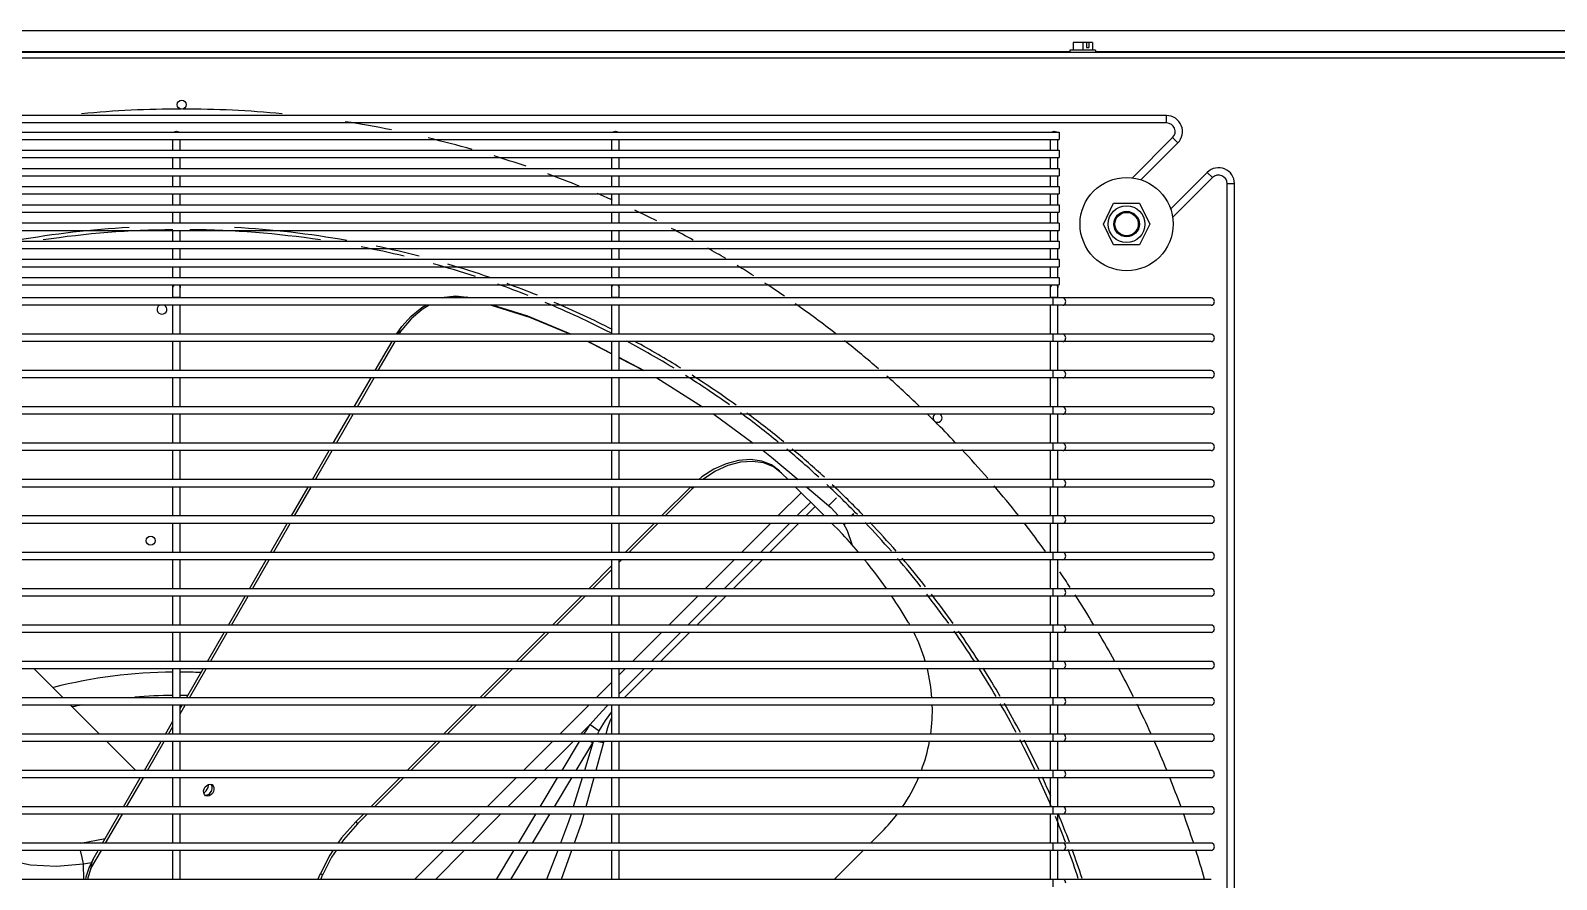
# Model space of a CAD drawing. Header units: metres. Extents: x -367 to 374, y -238 to 224.
# Drawn here: x 358.4 to 359.022, y 199.024 to 199.37 of the extents above; entities that cross this region are included whole.
import ezdxf
from ezdxf.enums import TextEntityAlignment as Align

# ---------------------------------------------------------------- set-up
doc = ezdxf.new("R2010")
doc.units = ezdxf.units.M
for name, color, linetype in [('ELE-ALIMENTADORES', 160, 'Continuous'), ('LA_BAU_BASES GERAIS_R00$0$ARQ-XREF-ATT', 8, 'Continuous'), ('LA_BAU_BASES GERAIS_R00$0$BASE', 253, 'Continuous'), ('LA_BAU_BASES GERAIS_R00$0$dutos', 31, 'Continuous')]:
    doc.layers.add(name, color=color, linetype=linetype)
doc.styles.add('LA_BAU_BASES GERAIS_R00$0$R60-125-RS', font='romans.shx', dxfattribs={"height": 0.19})
doc.styles.add('LA_BAU_BASES GERAIS_R00$0$R80-100-RS', font='romans.shx', dxfattribs={"height": 0.203})

# ---------------------------------------------------------------- blocks, each defined once
blk = doc.blocks.new('LA_BAU_BASES GERAIS_R00$0$A$C2E3D5B4E')
at = {"layer": 'LA_BAU_BASES GERAIS_R00$0$dutos', "color": 251}
for p, q in [((-8.88025, 21.41978), (-6.69535, 21.41978)), ((-7.91555, 21.41179), (-7.92605, 21.41179)), ((-7.92605, 21.41179), (-7.92605, 21.411)), ((-7.9208, 21.41484), (-7.92476, 21.41484)), ((-7.92476, 21.41484), (-7.92476, 21.41179)), ((-7.91684, 21.41484), (-7.9208, 21.41484)), ((-7.9208, 21.41484), (-7.9208, 21.41179)), ((-7.91925, 21.41484), (-7.91925, 21.41284)), ((-7.91925, 21.41284), (-7.91839, 21.41284)), ((-7.91839, 21.41484), (-7.91839, 21.41284)), ((-7.91684, 21.41484), (-7.91684, 21.41179)), ((-7.91555, 21.41179), (-7.91555, 21.411)), ((-6.6928, 21.40845), (-8.8828, 21.40845)), ((-8.88025, 21.411), (-6.69535, 21.411)), ((-8.61097, 21.41129), (-7.92605, 21.41129)), ((-7.91555, 21.41129), (-7.66005, 21.41129)), ((-7.88661, 21.38508), (-8.69421, 21.38508)), ((-7.88661, 21.38208), (-8.69421, 21.38208)), ((-7.88661, 21.38208), (-7.88661, 21.38508)), ((-8.65042, 21.37836), (-7.93042, 21.37836)), ((-8.65042, 21.37536), (-7.93042, 21.37536)), ((-8.29192, 21.37095), (-8.29192, 21.37536)), ((-8.28892, 21.37095), (-8.28892, 21.37536)), ((-8.11292, 21.37095), (-8.11292, 21.37536)), ((-8.10992, 21.37095), (-8.10992, 21.37536)), ((-7.93392, 21.37095), (-7.93392, 21.37536)), ((-7.93242, 21.37878), (-7.93154, 21.37853)), ((-7.93154, 21.37853), (-7.93139, 21.37836)), ((-7.93092, 21.37095), (-7.93092, 21.37536)), ((-7.93042, 21.37835), (-7.93042, 21.37536)), ((-7.90054, 21.3597), (-7.88413, 21.37611)), ((-7.88413, 21.37611), (-7.88201, 21.37399)), ((-8.65042, 21.37095), (-7.93042, 21.37095)), ((-8.65042, 21.36795), (-7.93042, 21.36795)), ((-8.29192, 21.36354), (-8.29192, 21.36795)), ((-8.28892, 21.36354), (-8.28892, 21.36795)), ((-8.11292, 21.36354), (-8.11292, 21.36795)), ((-8.10992, 21.36354), (-8.10992, 21.36795)), ((-7.93392, 21.36354), (-7.93392, 21.36795)), ((-7.93092, 21.36354), (-7.93092, 21.36795)), ((-7.93042, 21.37094), (-7.93042, 21.36795)), ((-7.89707, 21.35892), (-7.88201, 21.37399)), ((-8.65042, 21.36354), (-7.93042, 21.36354)), ((-7.93042, 21.36353), (-7.93042, 21.36054)), ((-7.87001, 21.36194), (-7.88495, 21.347)), ((-7.86789, 21.35982), (-7.87001, 21.36194)), ((-8.65042, 21.36054), (-7.93042, 21.36054)), ((-8.65042, 21.35613), (-7.93042, 21.35613)), ((-8.29192, 21.35613), (-8.29192, 21.36054)), ((-8.28892, 21.35613), (-8.28892, 21.36054)), ((-8.11292, 21.35613), (-8.11292, 21.36054)), ((-8.10992, 21.35613), (-8.10992, 21.36054)), ((-7.93392, 21.35613), (-7.93392, 21.36054)), ((-7.93092, 21.35613), (-7.93092, 21.36054)), ((-7.93042, 21.35612), (-7.93042, 21.35313)), ((-7.86789, 21.35982), (-7.88413, 21.34358)), ((-7.86192, 21.35734), (-7.85892, 21.35734)), ((-7.86192, 20.54946), (-7.86192, 21.35734)), ((-7.85892, 20.54946), (-7.85892, 21.35734)), ((-8.65042, 21.35313), (-7.93042, 21.35313)), ((-8.29192, 21.34872), (-8.29192, 21.35313)), ((-8.28892, 21.34872), (-8.28892, 21.35313)), ((-8.11292, 21.34872), (-8.11292, 21.35313)), ((-8.10992, 21.34872), (-8.10992, 21.35313)), ((-7.93392, 21.34872), (-7.93392, 21.35313)), ((-7.93092, 21.34872), (-7.93092, 21.35313)), ((-7.91237, 21.34086), (-7.90824, 21.34936)), ((-7.90824, 21.34936), (-7.8976, 21.34936)), ((-7.8976, 21.34936), (-7.89347, 21.34086)), ((-8.65042, 21.34872), (-7.93042, 21.34872)), ((-8.65042, 21.34572), (-7.93042, 21.34572)), ((-8.29192, 21.34131), (-8.29192, 21.34572)), ((-8.28892, 21.34131), (-8.28892, 21.34572)), ((-8.11292, 21.34131), (-8.11292, 21.34572)), ((-8.10992, 21.34131), (-8.10992, 21.34572)), ((-7.93392, 21.34131), (-7.93392, 21.34572)), ((-7.93092, 21.34131), (-7.93092, 21.34572)), ((-7.93042, 21.34871), (-7.93042, 21.34572)), ((-7.90774, 21.34278), (-7.90684, 21.34367)), ((-8.65042, 21.34131), (-7.93042, 21.34131)), ((-8.65042, 21.33831), (-7.93042, 21.33831)), ((-8.29192, 21.3339), (-8.29192, 21.33831)), ((-8.28892, 21.3339), (-8.28892, 21.33831)), ((-8.11292, 21.3339), (-8.11292, 21.33831)), ((-8.10992, 21.3339), (-8.10992, 21.33831)), ((-7.93392, 21.3339), (-7.93392, 21.33831)), ((-7.93092, 21.3339), (-7.93092, 21.33831)), ((-7.93042, 21.3413), (-7.93042, 21.33831)), ((-7.90824, 21.33236), (-7.91237, 21.34086)), ((-7.89347, 21.34086), (-7.8976, 21.33236)), ((-8.65042, 21.3339), (-7.93042, 21.3339)), ((-8.65042, 21.3309), (-7.93042, 21.3309)), ((-8.29192, 21.32649), (-8.29192, 21.3309)), ((-8.28892, 21.32649), (-8.28892, 21.3309)), ((-8.11292, 21.32649), (-8.11292, 21.3309)), ((-8.10992, 21.32649), (-8.10992, 21.3309)), ((-7.93392, 21.32649), (-7.93392, 21.3309)), ((-7.93092, 21.32649), (-7.93092, 21.3309)), ((-7.93042, 21.33389), (-7.93042, 21.3309)), ((-7.8976, 21.33236), (-7.90824, 21.33236)), ((-8.65042, 21.32649), (-7.93042, 21.32649)), ((-7.93042, 21.32648), (-7.93042, 21.32349)), ((-8.65042, 21.32349), (-7.93042, 21.32349)), ((-8.65042, 21.31908), (-7.93042, 21.31908)), ((-8.29192, 21.31908), (-8.29192, 21.32349)), ((-8.28892, 21.31908), (-8.28892, 21.32349)), ((-8.11292, 21.31908), (-8.11292, 21.32349)), ((-8.10992, 21.31908), (-8.10992, 21.32349)), ((-7.93392, 21.31908), (-7.93392, 21.32349)), ((-7.93092, 21.31908), (-7.93092, 21.32349)), ((-7.93042, 21.31907), (-7.93042, 21.31608)), ((-8.65042, 21.31608), (-7.93042, 21.31608)), ((-8.29192, 21.31076), (-8.29192, 21.31608)), ((-8.28892, 21.31076), (-8.28892, 21.31608)), ((-8.11292, 21.31076), (-8.11292, 21.31608)), ((-8.10992, 21.31076), (-8.10992, 21.31608)), ((-7.93392, 21.31076), (-7.93392, 21.31608)), ((-7.93154, 21.31603), (-7.93099, 21.31538)), ((-7.93099, 21.31538), (-7.93092, 21.31498)), ((-7.93092, 21.31076), (-7.93092, 21.31608)), ((-7.86838, 21.31076), (-8.71432, 21.31076)), ((-7.86838, 21.30776), (-8.71432, 21.30776)), ((-8.29192, 21.31108), (-8.28892, 21.31108)), ((-8.29192, 21.29594), (-8.29192, 21.30776)), ((-8.28892, 21.29594), (-8.28892, 21.30776)), ((-8.17125, 21.31079), (-8.17202, 21.31103)), ((-8.17156, 21.31076), (-8.17202, 21.31103)), ((-8.11292, 21.31108), (-8.10992, 21.31108)), ((-8.11292, 21.29594), (-8.11292, 21.30776)), ((-8.10992, 21.29594), (-8.10992, 21.30776)), ((-7.93392, 21.31108), (-7.93092, 21.31108)), ((-7.93392, 21.29594), (-7.93392, 21.30776)), ((-7.93292, 21.30776), (-7.93292, 21.31076)), ((-7.93092, 21.29594), (-7.93092, 21.30776)), ((-7.86838, 21.29594), (-8.71432, 21.29594)), ((-8.19957, 21.29594), (-8.19854, 21.29773)), ((-7.93292, 21.29294), (-7.93292, 21.29594)), ((-7.86838, 21.29294), (-8.71432, 21.29294)), ((-8.29192, 21.28112), (-8.29192, 21.29294)), ((-8.28892, 21.28112), (-8.28892, 21.29294)), ((-8.20938, 21.28112), (-8.20255, 21.29294)), ((-8.20813, 21.28112), (-8.2013, 21.29294)), ((-8.11292, 21.28112), (-8.11292, 21.29294)), ((-8.10992, 21.28112), (-8.10992, 21.29294)), ((-7.93392, 21.28112), (-7.93392, 21.29294)), ((-7.93092, 21.28112), (-7.93092, 21.29294)), ((-7.86838, 21.28112), (-8.71432, 21.28112)), ((-8.09979, 21.28112), (-8.10992, 21.28643)), ((-8.10992, 21.28639), (-8.09986, 21.28112)), ((-7.93292, 21.27812), (-7.93292, 21.28112)), ((-7.86838, 21.27812), (-8.71432, 21.27812)), ((-8.29192, 21.2663), (-8.29192, 21.27812)), ((-8.28892, 21.2663), (-8.28892, 21.27812)), ((-8.21793, 21.2663), (-8.21111, 21.27812)), ((-8.21668, 21.2663), (-8.20986, 21.27812)), ((-8.11292, 21.2663), (-8.11292, 21.27812)), ((-8.10992, 21.2663), (-8.10992, 21.27812)), ((-8.09459, 21.27812), (-8.07585, 21.2663)), ((-7.93392, 21.2663), (-7.93392, 21.27812)), ((-7.93092, 21.2663), (-7.93092, 21.27812)), ((-7.86838, 21.2663), (-8.71432, 21.2663)), ((-7.86838, 21.2633), (-8.71432, 21.2633)), ((-8.29192, 21.25148), (-8.29192, 21.2633)), ((-8.28892, 21.25148), (-8.28892, 21.2633)), ((-8.22649, 21.25148), (-8.21966, 21.2633)), ((-8.22524, 21.25148), (-8.21842, 21.2633)), ((-8.11292, 21.25148), (-8.11292, 21.2633)), ((-8.10992, 21.25148), (-8.10992, 21.2633)), ((-8.07125, 21.2633), (-8.05527, 21.25148)), ((-7.93392, 21.25148), (-7.93392, 21.2633)), ((-7.93292, 21.2633), (-7.93292, 21.2663)), ((-7.93092, 21.25148), (-7.93092, 21.2633)), ((-7.86838, 21.25148), (-8.71432, 21.25148)), ((-7.93292, 21.24848), (-7.93292, 21.25148)), ((-7.86838, 21.24848), (-8.71432, 21.24848)), ((-8.29192, 21.23666), (-8.29192, 21.24848)), ((-8.28892, 21.23666), (-8.28892, 21.24848)), ((-8.23504, 21.23666), (-8.22822, 21.24848)), ((-8.2338, 21.23666), (-8.22697, 21.24848)), ((-8.11292, 21.23666), (-8.11292, 21.24848)), ((-8.10992, 21.23666), (-8.10992, 21.24848)), ((-7.93392, 21.23666), (-7.93392, 21.24848)), ((-7.93092, 21.23666), (-7.93092, 21.24848)), ((-8.04362, 21.23935), (-8.04093, 21.23666)), ((-7.86838, 21.23666), (-8.71432, 21.23666)), ((-7.86838, 21.23366), (-8.71432, 21.23366)), ((-8.29192, 21.22184), (-8.29192, 21.23366)), ((-8.28892, 21.22184), (-8.28892, 21.23366)), ((-8.2436, 21.22184), (-8.23678, 21.23366)), ((-8.24235, 21.22184), (-8.23553, 21.23366)), ((-8.11292, 21.22184), (-8.11292, 21.23366)), ((-8.10992, 21.22184), (-8.10992, 21.23366)), ((-8.09268, 21.22184), (-8.08086, 21.23366)), ((-8.09113, 21.22184), (-8.07983, 21.23313)), ((-8.08036, 21.23366), (-8.07983, 21.23313)), ((-8.07923, 21.23366), (-8.07983, 21.23313)), ((-8.04513, 21.22184), (-8.03562, 21.23135)), ((-8.03793, 21.23366), (-8.03562, 21.23135)), ((-8.02992, 21.22565), (-8.03562, 21.23135)), ((-8.03335, 21.23366), (-8.02351, 21.22529)), ((-7.93392, 21.22184), (-7.93392, 21.23366)), ((-7.93292, 21.23366), (-7.93292, 21.23666)), ((-7.93092, 21.22184), (-7.93092, 21.23366)), ((-8.03744, 21.22184), (-8.03178, 21.22751)), ((-8.03373, 21.22184), (-8.02992, 21.22565)), ((-8.02611, 21.22184), (-8.02992, 21.22565)), ((-8.02437, 21.22615), (-8.02126, 21.22926)), ((-8.02044, 21.22184), (-8.02351, 21.22529)), ((-7.86838, 21.22184), (-8.71432, 21.22184)), ((-7.86838, 21.21884), (-8.71432, 21.21884)), ((-8.29192, 21.20702), (-8.29192, 21.21884)), ((-8.28892, 21.20702), (-8.28892, 21.21884)), ((-8.25216, 21.20702), (-8.24533, 21.21884)), ((-8.25091, 21.20702), (-8.24408, 21.21884)), ((-8.11292, 21.20702), (-8.11292, 21.21884)), ((-8.10992, 21.20702), (-8.10992, 21.21884)), ((-8.1075, 21.20702), (-8.09568, 21.21884)), ((-8.10595, 21.20702), (-8.09413, 21.21884)), ((-8.05995, 21.20702), (-8.04813, 21.21884)), ((-8.05226, 21.20702), (-8.04044, 21.21884)), ((-8.04855, 21.20702), (-8.03673, 21.21884)), ((-8.01972, 21.21545), (-8.02311, 21.21884)), ((-8.01808, 21.21822), (-8.01756, 21.21884)), ((-8.0152, 21.22184), (-8.01424, 21.2228)), ((-8.01506, 21.22184), (-8.01432, 21.22273)), ((-7.93392, 21.20702), (-7.93392, 21.21884)), ((-7.93292, 21.21884), (-7.93292, 21.22184)), ((-7.93092, 21.20702), (-7.93092, 21.21884)), ((-7.86838, 21.20702), (-8.71432, 21.20702)), ((-7.93292, 21.20402), (-7.93292, 21.20702)), ((-7.86838, 21.20402), (-8.71432, 21.20402)), ((-8.29192, 21.1922), (-8.29192, 21.20402)), ((-8.28892, 21.1922), (-8.28892, 21.20402)), ((-8.26071, 21.1922), (-8.25389, 21.20402)), ((-8.25947, 21.1922), (-8.25264, 21.20402)), ((-8.12232, 21.1922), (-8.11292, 21.2016)), ((-8.12077, 21.1922), (-8.11292, 21.20005)), ((-8.11292, 21.1922), (-8.11292, 21.20402)), ((-8.10992, 21.1922), (-8.10992, 21.20402)), ((-8.10992, 21.20305), (-8.10895, 21.20402)), ((-8.07477, 21.1922), (-8.06295, 21.20402)), ((-8.06708, 21.1922), (-8.05526, 21.20402)), ((-8.06337, 21.1922), (-8.05155, 21.20402)), ((-7.93392, 21.1922), (-7.93392, 21.20402)), ((-7.93092, 21.1922), (-7.93092, 21.20402)), ((-7.86838, 21.1922), (-8.71432, 21.1922)), ((-7.86838, 21.1892), (-8.71432, 21.1892)), ((-8.29192, 21.17738), (-8.29192, 21.1892)), ((-8.28892, 21.17738), (-8.28892, 21.1892)), ((-8.26927, 21.17738), (-8.26245, 21.1892)), ((-8.26802, 21.17738), (-8.2612, 21.1892)), ((-8.13714, 21.17738), (-8.12532, 21.1892)), ((-8.13559, 21.17738), (-8.12377, 21.1892)), ((-8.11292, 21.17738), (-8.11292, 21.1892)), ((-8.10992, 21.17738), (-8.10992, 21.1892)), ((-8.08959, 21.17738), (-8.07777, 21.1892)), ((-8.0819, 21.17738), (-8.07008, 21.1892)), ((-8.07819, 21.17738), (-8.06637, 21.1892)), ((-7.93392, 21.17738), (-7.93392, 21.1892)), ((-7.93292, 21.1892), (-7.93292, 21.1922)), ((-7.93092, 21.17738), (-7.93092, 21.1892)), ((-7.86838, 21.17738), (-8.71432, 21.17738)), ((-7.93292, 21.17438), (-7.93292, 21.17738)), ((-7.86838, 21.17438), (-8.71432, 21.17438)), ((-8.29192, 21.16256), (-8.29192, 21.17438)), ((-8.28892, 21.16256), (-8.28892, 21.17438)), ((-8.27783, 21.16256), (-8.271, 21.17438)), ((-8.27658, 21.16256), (-8.26975, 21.17438)), ((-8.15196, 21.16256), (-8.14014, 21.17438)), ((-8.15041, 21.16256), (-8.13859, 21.17438)), ((-8.11292, 21.16256), (-8.11292, 21.17438)), ((-8.10992, 21.16256), (-8.10992, 21.17438)), ((-8.10441, 21.16256), (-8.09259, 21.17438)), ((-8.09672, 21.16256), (-8.0849, 21.17438)), ((-8.09301, 21.16256), (-8.08119, 21.17438)), ((-7.93392, 21.16256), (-7.93392, 21.17438)), ((-7.93092, 21.16256), (-7.93092, 21.17438)), ((-7.86838, 21.16256), (-8.71432, 21.16256)), ((-7.93292, 21.15956), (-7.93292, 21.16256)), ((-7.86838, 21.15956), (-8.71432, 21.15956)), ((-8.33668, 21.14774), (-8.3485, 21.15956)), ((-8.29192, 21.14774), (-8.29192, 21.15956)), ((-8.28892, 21.14774), (-8.28892, 21.15956)), ((-8.28638, 21.14774), (-8.27956, 21.15956)), ((-8.28513, 21.14774), (-8.27831, 21.15956)), ((-8.16678, 21.14774), (-8.15496, 21.15956)), ((-8.16523, 21.14774), (-8.15341, 21.15956)), ((-8.11292, 21.14774), (-8.11292, 21.15956)), ((-8.10992, 21.14774), (-8.10992, 21.15956)), ((-8.10992, 21.14937), (-8.09972, 21.15956)), ((-8.10992, 21.15705), (-8.10741, 21.15956)), ((-8.10783, 21.14774), (-8.09601, 21.15956)), ((-7.93392, 21.14774), (-7.93392, 21.15956)), ((-7.93092, 21.14774), (-7.93092, 21.15956)), ((-8.11923, 21.14774), (-8.11292, 21.15405)), ((-7.86838, 21.14774), (-8.71432, 21.14774)), ((-7.86838, 21.14474), (-8.71432, 21.14474)), ((-8.32186, 21.13292), (-8.33368, 21.14474)), ((-8.29192, 21.13292), (-8.29192, 21.14474)), ((-8.28892, 21.13292), (-8.28892, 21.14474)), ((-8.28892, 21.14119), (-8.28687, 21.14474)), ((-8.28892, 21.14335), (-8.28811, 21.14474)), ((-8.1816, 21.13292), (-8.16978, 21.14474)), ((-8.18005, 21.13292), (-8.16823, 21.14474)), ((-8.13405, 21.13292), (-8.12223, 21.14474)), ((-8.11292, 21.13292), (-8.11292, 21.14474)), ((-8.10992, 21.13292), (-8.10992, 21.14474)), ((-7.93392, 21.13292), (-7.93392, 21.14474)), ((-7.93292, 21.14474), (-7.93292, 21.14774)), ((-7.93092, 21.13292), (-7.93092, 21.14474)), ((-8.29494, 21.13292), (-8.29192, 21.13815)), ((-7.86838, 21.13292), (-8.71432, 21.13292)), ((-8.29369, 21.13292), (-8.29192, 21.13599)), ((-8.1256, 21.13292), (-8.12175, 21.13677)), ((-8.12175, 21.13677), (-8.1181, 21.13419)), ((-8.1188, 21.13292), (-8.1181, 21.13419)), ((-7.93292, 21.12992), (-7.93292, 21.13292)), ((-7.86838, 21.12992), (-8.71432, 21.12992)), ((-8.30704, 21.1181), (-8.31886, 21.12992)), ((-8.30349, 21.1181), (-8.29667, 21.12992)), ((-8.30225, 21.1181), (-8.29542, 21.12992)), ((-8.29192, 21.1181), (-8.29192, 21.12992)), ((-8.28892, 21.1181), (-8.28892, 21.12992)), ((-8.19642, 21.1181), (-8.1846, 21.12992)), ((-8.19487, 21.1181), (-8.18305, 21.12992)), ((-8.14887, 21.1181), (-8.13705, 21.12992)), ((-8.14042, 21.1181), (-8.1286, 21.12992)), ((-8.1332, 21.1181), (-8.1261, 21.12992)), ((-8.12741, 21.1181), (-8.12063, 21.12938)), ((-8.12063, 21.12938), (-8.12408, 21.1181)), ((-8.12153, 21.12992), (-8.12063, 21.12938)), ((-8.12063, 21.12938), (-8.12037, 21.12992)), ((-8.11625, 21.1295), (-8.11941, 21.1181)), ((-8.11615, 21.12992), (-8.11625, 21.1295)), ((-8.11292, 21.1181), (-8.11292, 21.12992)), ((-8.10992, 21.1181), (-8.10992, 21.12992)), ((-7.93392, 21.1181), (-7.93392, 21.12992)), ((-7.93092, 21.1181), (-7.93092, 21.12992)), ((-7.86838, 21.1181), (-8.71432, 21.1181)), ((-7.86838, 21.1151), (-8.71432, 21.1151)), ((-8.31205, 21.10328), (-8.30523, 21.1151)), ((-8.3108, 21.10328), (-8.30398, 21.1151)), ((-8.29192, 21.10328), (-8.29192, 21.1151)), ((-8.28892, 21.10328), (-8.28892, 21.1151)), ((-8.21124, 21.10328), (-8.19942, 21.1151)), ((-8.20969, 21.10328), (-8.19787, 21.1151)), ((-8.16369, 21.10328), (-8.15187, 21.1151)), ((-8.15524, 21.10328), (-8.14342, 21.1151)), ((-8.1421, 21.10328), (-8.135, 21.1151)), ((-8.13631, 21.10328), (-8.12921, 21.1151)), ((-8.125, 21.1151), (-8.12861, 21.10328)), ((-8.12024, 21.1151), (-8.12351, 21.10328)), ((-8.11292, 21.10328), (-8.11292, 21.1151)), ((-8.10992, 21.10328), (-8.10992, 21.1151)), ((-7.93392, 21.10328), (-7.93392, 21.1151)), ((-7.93292, 21.1151), (-7.93292, 21.1181)), ((-7.93092, 21.10328), (-7.93092, 21.1151)), ((-8.27663, 21.1125), (-8.27597, 21.1123)), ((-7.86838, 21.10328), (-8.71432, 21.10328)), ((-7.86838, 21.10028), (-8.71432, 21.10028)), ((-8.32061, 21.08846), (-8.31378, 21.10028)), ((-8.31936, 21.08846), (-8.31254, 21.10028)), ((-8.29192, 21.08846), (-8.29192, 21.10028)), ((-8.28892, 21.08846), (-8.28892, 21.10028)), ((-8.21737, 21.09715), (-8.21424, 21.10028)), ((-8.21659, 21.09637), (-8.21269, 21.10028)), ((-8.17851, 21.08846), (-8.16669, 21.10028)), ((-8.17006, 21.08846), (-8.15824, 21.10028)), ((-8.15101, 21.08846), (-8.14391, 21.10028)), ((-8.14522, 21.08846), (-8.13812, 21.10028)), ((-8.11292, 21.08846), (-8.11292, 21.10028)), ((-8.10992, 21.08846), (-8.10992, 21.10028)), ((-7.93392, 21.08846), (-7.93392, 21.10028)), ((-7.93292, 21.10028), (-7.93292, 21.10328)), ((-7.93092, 21.08846), (-7.93092, 21.10028)), ((-8.21737, 21.09715), (-8.21659, 21.09637)), ((-7.86838, 21.08846), (-8.71432, 21.08846)), ((-8.3295, 21.08846), (-8.31951, 21.09037)), ((-8.00742, 21.08846), (-8.00264, 21.09324)), ((-7.93292, 21.08546), (-7.93292, 21.08846)), ((-7.86838, 21.08546), (-8.71432, 21.08546)), ((-8.32611, 21.07841), (-8.32443, 21.08185)), ((-8.32537, 21.07806), (-8.32109, 21.08546)), ((-8.32443, 21.08185), (-8.32234, 21.08546)), ((-8.29192, 21.07364), (-8.29192, 21.08546)), ((-8.28892, 21.07364), (-8.28892, 21.08546)), ((-8.19333, 21.07364), (-8.18151, 21.08546)), ((-8.18488, 21.07364), (-8.17306, 21.08546)), ((-8.15991, 21.07364), (-8.15281, 21.08546)), ((-8.15412, 21.07364), (-8.14702, 21.08546)), ((-8.13496, 21.08546), (-8.13948, 21.07364)), ((-8.12931, 21.08546), (-8.13352, 21.07364)), ((-8.11292, 21.07364), (-8.11292, 21.08546)), ((-8.10992, 21.07364), (-8.10992, 21.08546)), ((-8.02224, 21.07364), (-8.01042, 21.08546)), ((-7.93392, 21.07364), (-7.93392, 21.08546)), ((-7.93092, 21.07364), (-7.93092, 21.08546)), ((-8.32838, 21.08002), (-8.32506, 21.08055)), ((-8.32825, 21.07364), (-8.32838, 21.08002)), ((-8.3273, 21.07472), (-8.32611, 21.07841)), ((-8.23274, 21.07364), (-8.2317, 21.07612)), ((-8.23092, 21.07534), (-8.2317, 21.07612)), ((-8.23164, 21.07364), (-8.23092, 21.07534)), ((-7.86838, 21.07364), (-8.71432, 21.07364)), ((-8.32747, 21.07364), (-8.3273, 21.07472)), ((-7.93292, 21.07064), (-7.93292, 21.07364))]:
    blk.add_line(p, q, dxfattribs=at)
for points in [[(-8.29145, 21.37836), (-8.2913, 21.37853), (-8.29042, 21.37878)], [(-8.29042, 21.37878), (-8.28954, 21.37853), (-8.28939, 21.37836)], [(-8.11245, 21.37836), (-8.1123, 21.37853), (-8.11142, 21.37878)], [(-8.11142, 21.37878), (-8.11054, 21.37853), (-8.11039, 21.37836)], [(-7.93345, 21.37836), (-7.9333, 21.37853), (-7.93242, 21.37878)], [(-8.29192, 21.31498), (-8.29185, 21.31538), (-8.2913, 21.31603), (-8.29113, 21.31608)], [(-8.2897, 21.31608), (-8.28954, 21.31603), (-8.28899, 21.31538), (-8.28892, 21.31498)], [(-8.11292, 21.31498), (-8.11285, 21.31538), (-8.1123, 21.31603), (-8.11213, 21.31608)], [(-8.1107, 21.31608), (-8.11054, 21.31603), (-8.10999, 21.31538), (-8.10992, 21.31498)], [(-7.93392, 21.31498), (-7.93385, 21.31538), (-7.9333, 21.31603), (-7.93313, 21.31608)], [(-8.20066, 21.29594), (-8.19857, 21.29904), (-8.19472, 21.30332), (-8.19042, 21.30683), (-8.18878, 21.30776)], [(-8.18735, 21.30776), (-8.19028, 21.306), (-8.19467, 21.30225), (-8.19854, 21.29773)], [(-8.18197, 21.31076), (-8.18119, 21.31103), (-8.17647, 21.31158), (-8.17202, 21.31103)], [(-8.1725, 21.31076), (-8.17591, 21.31117), (-8.17909, 21.31076)], [(-8.16212, 21.30776), (-8.14642, 21.30288), (-8.12981, 21.29594)], [(-8.12955, 21.29594), (-8.14713, 21.30329), (-8.16152, 21.30776)], [(-7.92767, 21.30926), (-7.92792, 21.31014), (-7.92858, 21.31069), (-7.92898, 21.31076)], [(-7.92898, 21.30776), (-7.92858, 21.30783), (-7.92792, 21.30838), (-7.92767, 21.30926)], [(-7.86707, 21.30926), (-7.86732, 21.31014), (-7.86798, 21.31069), (-7.86838, 21.31076)], [(-7.86838, 21.30777), (-7.86798, 21.30783), (-7.86732, 21.30838), (-7.86707, 21.30926)], [(-8.20054, 21.29594), (-8.19984, 21.29669), (-8.19854, 21.29773)], [(-7.92767, 21.29444), (-7.92792, 21.29532), (-7.92858, 21.29587), (-7.92898, 21.29594)], [(-7.92898, 21.29294), (-7.92858, 21.29301), (-7.92792, 21.29356), (-7.92767, 21.29444)], [(-7.86707, 21.29444), (-7.86732, 21.29532), (-7.86798, 21.29587), (-7.86838, 21.29594)], [(-7.86838, 21.29295), (-7.86798, 21.29301), (-7.86732, 21.29356), (-7.86707, 21.29444)], [(-8.12263, 21.29294), (-8.12157, 21.2925), (-8.11292, 21.28796)], [(-8.11292, 21.288), (-8.12226, 21.2929), (-8.12237, 21.29294)], [(-7.92767, 21.27962), (-7.92792, 21.2805), (-7.92858, 21.28105), (-7.92898, 21.28112)], [(-7.86707, 21.27962), (-7.86732, 21.2805), (-7.86798, 21.28105), (-7.86838, 21.28112)], [(-7.92898, 21.27812), (-7.92858, 21.27819), (-7.92792, 21.27874), (-7.92767, 21.27962)], [(-7.86838, 21.27813), (-7.86798, 21.27819), (-7.86732, 21.27874), (-7.86707, 21.27962)], [(-7.92767, 21.2648), (-7.92792, 21.26568), (-7.92858, 21.26623), (-7.92898, 21.2663)], [(-7.92898, 21.2633), (-7.92858, 21.26337), (-7.92792, 21.26392), (-7.92767, 21.2648)], [(-7.86707, 21.2648), (-7.86732, 21.26568), (-7.86798, 21.26623), (-7.86838, 21.2663)], [(-7.86838, 21.26331), (-7.86798, 21.26337), (-7.86732, 21.26392), (-7.86707, 21.2648)], [(-7.92767, 21.24998), (-7.92792, 21.25086), (-7.92858, 21.25141), (-7.92898, 21.25148)], [(-7.92898, 21.24848), (-7.92858, 21.24855), (-7.92792, 21.2491), (-7.92767, 21.24998)], [(-7.86707, 21.24998), (-7.86732, 21.25086), (-7.86798, 21.25141), (-7.86838, 21.25148)], [(-7.86838, 21.24849), (-7.86798, 21.24855), (-7.86732, 21.2491), (-7.86707, 21.24998)], [(-8.04439, 21.24012), (-8.04773, 21.24264), (-8.05175, 21.24425), (-8.0563, 21.24488), (-8.06121, 21.24452), (-8.06629, 21.24317), (-8.07135, 21.24088), (-8.07618, 21.23776), (-8.07744, 21.23666)], [(-8.04362, 21.23935), (-8.04695, 21.24187), (-8.05097, 21.24347), (-8.05553, 21.24411), (-8.06044, 21.24374), (-8.06552, 21.24239), (-8.07057, 21.24011), (-8.07541, 21.23698), (-8.07578, 21.23666)], [(-8.05121, 21.24848), (-8.0477, 21.24588), (-8.03687, 21.23666)], [(-7.92767, 21.23516), (-7.92792, 21.23604), (-7.92858, 21.23659), (-7.92898, 21.23666)], [(-7.92898, 21.23366), (-7.92858, 21.23373), (-7.92792, 21.23428), (-7.92767, 21.23516)], [(-7.86707, 21.23516), (-7.86732, 21.23604), (-7.86798, 21.23659), (-7.86838, 21.23666)], [(-7.86838, 21.23367), (-7.86798, 21.23373), (-7.86732, 21.23428), (-7.86707, 21.23516)], [(-8.0148, 21.2098), (-8.01485, 21.21016), (-8.0167, 21.2158), (-8.01844, 21.21884)], [(-7.92767, 21.22034), (-7.92792, 21.22122), (-7.92858, 21.22177), (-7.92898, 21.22184)], [(-7.92898, 21.21884), (-7.92858, 21.21891), (-7.92792, 21.21946), (-7.92767, 21.22034)], [(-7.86707, 21.22034), (-7.86732, 21.22122), (-7.86798, 21.22177), (-7.86838, 21.22184)], [(-7.86838, 21.21885), (-7.86798, 21.21891), (-7.86732, 21.21946), (-7.86707, 21.22034)], [(-7.92767, 21.20552), (-7.92792, 21.2064), (-7.92858, 21.20695), (-7.92898, 21.20702)], [(-7.86707, 21.20552), (-7.86732, 21.2064), (-7.86798, 21.20695), (-7.86838, 21.20702)], [(-7.92898, 21.20402), (-7.92858, 21.20409), (-7.92792, 21.20464), (-7.92767, 21.20552)], [(-7.86838, 21.20403), (-7.86798, 21.20409), (-7.86732, 21.20464), (-7.86707, 21.20552)], [(-7.92767, 21.1907), (-7.92792, 21.19158), (-7.92858, 21.19213), (-7.92898, 21.1922)], [(-7.92898, 21.1892), (-7.92858, 21.18927), (-7.92792, 21.18982), (-7.92767, 21.1907)], [(-7.86707, 21.1907), (-7.86732, 21.19158), (-7.86798, 21.19213), (-7.86838, 21.1922)], [(-7.86838, 21.18921), (-7.86798, 21.18927), (-7.86732, 21.18982), (-7.86707, 21.1907)], [(-7.92767, 21.17588), (-7.92792, 21.17676), (-7.92858, 21.17731), (-7.92898, 21.17738)], [(-7.92898, 21.17438), (-7.92858, 21.17445), (-7.92792, 21.175), (-7.92767, 21.17588)], [(-7.86707, 21.17588), (-7.86732, 21.17676), (-7.86798, 21.17731), (-7.86838, 21.17738)], [(-7.86838, 21.17439), (-7.86798, 21.17445), (-7.86732, 21.175), (-7.86707, 21.17588)], [(-7.92767, 21.16106), (-7.92792, 21.16194), (-7.92858, 21.16249), (-7.92898, 21.16256)], [(-7.86707, 21.16106), (-7.86732, 21.16194), (-7.86798, 21.16249), (-7.86838, 21.16256)], [(-7.92898, 21.15956), (-7.92858, 21.15963), (-7.92792, 21.16018), (-7.92767, 21.16106)], [(-7.86838, 21.15957), (-7.86798, 21.15963), (-7.86732, 21.16018), (-7.86707, 21.16106)], [(-8.12175, 21.13677), (-8.11825, 21.14074), (-8.11499, 21.14424), (-8.11449, 21.14474)], [(-7.92767, 21.14624), (-7.92792, 21.14712), (-7.92858, 21.14767), (-7.92898, 21.14774)], [(-7.92898, 21.14474), (-7.92858, 21.14481), (-7.92792, 21.14536), (-7.92767, 21.14624)], [(-7.86707, 21.14624), (-7.86732, 21.14712), (-7.86798, 21.14767), (-7.86838, 21.14774)], [(-7.86838, 21.14475), (-7.86798, 21.14481), (-7.86732, 21.14536), (-7.86707, 21.14624)], [(-8.1181, 21.13419), (-8.11543, 21.13847), (-8.11292, 21.14197)], [(-8.11292, 21.13987), (-8.11364, 21.13816), (-8.11462, 21.13543), (-8.11538, 21.13292)], [(-8.12428, 21.13292), (-8.12315, 21.13471), (-8.12175, 21.13677)], [(-7.92767, 21.13142), (-7.92792, 21.1323), (-7.92858, 21.13285), (-7.92898, 21.13292)], [(-7.92898, 21.12992), (-7.92858, 21.12999), (-7.92792, 21.13054), (-7.92767, 21.13142)], [(-7.86707, 21.13142), (-7.86732, 21.1323), (-7.86798, 21.13285), (-7.86838, 21.13292)], [(-7.86838, 21.12993), (-7.86798, 21.12999), (-7.86732, 21.13054), (-7.86707, 21.13142)], [(-8.11843, 21.12992), (-8.11761, 21.12977), (-8.11625, 21.1295)], [(-7.92767, 21.1166), (-7.92792, 21.11748), (-7.92858, 21.11803), (-7.92898, 21.1181)], [(-7.92898, 21.1151), (-7.92858, 21.11517), (-7.92792, 21.11572), (-7.92767, 21.1166)], [(-7.86707, 21.1166), (-7.86732, 21.11748), (-7.86798, 21.11803), (-7.86838, 21.1181)], [(-7.86838, 21.11511), (-7.86798, 21.11517), (-7.86732, 21.11572), (-7.86707, 21.1166)], [(-8.27857, 21.1078), (-8.27907, 21.10827), (-8.27936, 21.10896), (-8.27939, 21.10978), (-8.27916, 21.11063), (-8.27871, 21.1114), (-8.27809, 21.11202), (-8.27737, 21.1124), (-8.27663, 21.1125)], [(-8.27936, 21.10904), (-8.27894, 21.10925), (-8.27837, 21.10975), (-8.27789, 21.11041), (-8.27756, 21.11115), (-8.27741, 21.11189), (-8.27744, 21.11236)], [(-8.27888, 21.10808), (-8.27862, 21.10801), (-8.27788, 21.1081)], [(-8.27597, 21.1123), (-8.27547, 21.11183), (-8.27519, 21.11114), (-8.27516, 21.11032), (-8.27538, 21.10947), (-8.27583, 21.10869), (-8.27645, 21.10808), (-8.27718, 21.1077), (-8.27792, 21.1076), (-8.27857, 21.1078)], [(-8.27788, 21.1081), (-8.27716, 21.10848), (-8.27654, 21.1091), (-8.27609, 21.10988), (-8.27586, 21.11073), (-8.27589, 21.11154)], [(-8.27589, 21.11154), (-8.27618, 21.11224), (-8.27638, 21.11242)], [(-8.12953, 21.10028), (-8.1305, 21.09712), (-8.13381, 21.08846)], [(-8.12435, 21.10028), (-8.12546, 21.09626), (-8.12824, 21.08846)], [(-7.92767, 21.10178), (-7.92792, 21.10266), (-7.92858, 21.10321), (-7.92898, 21.10328)], [(-7.92898, 21.10028), (-7.92858, 21.10035), (-7.92792, 21.1009), (-7.92767, 21.10178)], [(-7.86707, 21.10178), (-7.86732, 21.10266), (-7.86798, 21.10321), (-7.86838, 21.10328)], [(-7.86838, 21.10029), (-7.86798, 21.10035), (-7.86732, 21.1009), (-7.86707, 21.10178)], [(-8.21737, 21.09715), (-8.22313, 21.09063), (-8.22461, 21.08846)], [(-8.21659, 21.09637), (-8.22235, 21.08985), (-8.2233, 21.08846)], [(-7.92767, 21.08696), (-7.92792, 21.08784), (-7.92858, 21.08839), (-7.92898, 21.08846)], [(-7.86707, 21.08696), (-7.86732, 21.08784), (-7.86798, 21.08839), (-7.86838, 21.08846)], [(-8.36797, 21.08494), (-8.35953, 21.0817), (-8.34996, 21.07964), (-8.33947, 21.07902), (-8.32838, 21.08002)], [(-8.32838, 21.08002), (-8.329, 21.08265), (-8.32961, 21.08544), (-8.32962, 21.08546)], [(-8.32443, 21.08185), (-8.32494, 21.08072), (-8.32526, 21.07944), (-8.32537, 21.07806)], [(-8.22665, 21.08546), (-8.22795, 21.08355), (-8.2317, 21.07612)], [(-8.22535, 21.08546), (-8.22718, 21.08277), (-8.23092, 21.07534)], [(-7.92898, 21.08546), (-7.92858, 21.08553), (-7.92792, 21.08608), (-7.92767, 21.08696)], [(-7.86838, 21.08547), (-7.86798, 21.08553), (-7.86732, 21.08608), (-7.86707, 21.08696)], [(-8.32537, 21.07806), (-8.32657, 21.07437), (-8.32669, 21.07364)], [(-7.92767, 21.07214), (-7.92792, 21.07302), (-7.92858, 21.07357), (-7.92898, 21.07364)]]:
    blk.add_lwpolyline(points, dxfattribs=at)
for centre, radius in [((-8.2883, 21.38958), 0.00185), ((-7.90292, 21.34086), 0.019), ((-7.90292, 21.34086), 0.0075), ((-7.90292, 21.34086), 0.0052), ((-7.90292, 21.34086), 0.00476), ((-8.301, 21.21175), 0.00185)]:
    blk.add_circle(centre, radius, dxfattribs=at)
for centre, radius, start, end in [((-8.2883, 20.95358), 0.43418, 90.04426, 95.40722), ((-8.2883, 20.95358), 0.43418, 84.59277, 89.95574), ((-8.2883, 20.95358), 0.43418, 78.64529, 81.16316), ((-7.88661, 21.37858), 0.0065, 315, 90), ((-7.88661, 21.37858), 0.0035, 315, 90), ((-8.2883, 20.95358), 0.43418, 74.1683, 76.61728), ((-8.2883, 20.95358), 0.43418, 71.12386, 72.93675), ((-7.86542, 21.35734), 0.0065, 0, 135), ((-8.2883, 20.95358), 0.43418, 68.08015, 69.89052), ((-7.86542, 21.35734), 0.0035, 0, 135), ((-8.2883, 20.95358), 0.43418, 66.14345, 67.02729), ((-8.2883, 20.95358), 0.43418, 63.49601, 64.81471), ((-8.2883, 20.95358), 0.38649, 93.17961, 100.02364), ((-8.2883, 20.95358), 0.385, 90.5412, 98.44977), ((-8.2883, 20.95358), 0.385, 81.55023, 89.50469), ((-8.2883, 20.95358), 0.38649, 79.97636, 86.82039), ((-8.2883, 20.95358), 0.43418, 61.28159, 62.59901), ((-8.2883, 20.95358), 0.385, 76.37179, 79.04811), ((-8.2883, 20.95358), 0.38649, 75.49668, 78.16246), ((-8.2883, 20.95358), 0.43418, 59.26409, 60.38679), ((-8.2883, 20.95358), 0.385, 71.87501, 74.55137), ((-8.2883, 20.95358), 0.38649, 71.03165, 73.68326), ((-8.2883, 20.95358), 0.43418, 57.50184, 58.55112), ((-8.2883, 20.95358), 0.385, 68.4721, 70.44332), ((-8.2883, 20.95358), 0.38649, 67.95977, 69.92343), ((-8.2883, 20.95358), 0.43418, 55.52171, 56.78753), ((-8.29639, 21.3061), 0.002, 119.64828, 60.35172), ((-8.2883, 20.95358), 0.385, 62.97471, 67.35939), ((-8.2883, 20.95358), 0.38649, 62.96811, 66.85133), ((-8.2883, 20.95358), 0.43418, 52.08285, 54.8075), ((-8.2883, 20.95358), 0.43418, 49.11891, 51.48322), ((-8.2883, 20.95358), 0.385, 58.56722, 61.86171), ((-8.2883, 20.95358), 0.38649, 58.22211, 61.42949), ((-8.2883, 20.95358), 0.385, 54.52977, 57.74989), ((-8.2883, 20.95358), 0.38649, 54.20035, 57.40794), ((-8.2883, 20.95358), 0.43418, 46.14575, 48.51806), ((-8.2883, 20.95358), 0.385, 50.80254, 53.71264), ((-8.2883, 20.95358), 0.38649, 50.54906, 53.38642), ((-8.2883, 20.95358), 0.43418, 45.04426, 45.54207), ((-7.98, 21.26188), 0.00185, 135, 53.12536), ((-8.2883, 20.95358), 0.43418, 43.39168, 44.95574), ((-8.2883, 20.95358), 0.385, 47.54251, 50.14251), ((-8.2883, 20.95358), 0.38649, 47.30172, 49.89161), ((-8.2883, 20.95358), 0.43418, 40.78882, 42.86398), ((-8.2883, 20.95358), 0.385, 44.2829, 46.88268), ((-8.2883, 20.95358), 0.38649, 44.05469, 46.64445), ((-8.2883, 20.95358), 0.43418, 38.19268, 40.26292), ((-8.2883, 20.95358), 0.385, 41.25115, 43.62297), ((-8.2883, 20.95358), 0.38649, 41.06612, 43.3973), ((-8.2883, 20.95358), 0.43418, 35.77448, 37.66748), ((-8.17628, 21.06892), 0.21443, 40.11594, 43.10297), ((-8.17628, 21.06892), 0.21443, 35.0992, 39.05479), ((-8.2883, 20.95358), 0.385, 38.45342, 40.68482), ((-8.2883, 20.95358), 0.38649, 38.2792, 40.50199), ((-8.2883, 20.95358), 0.43418, 33.41884, 34.43043), ((-8.17628, 21.06892), 0.21443, 30.73614, 34.1339), ((-8.2883, 20.95358), 0.385, 35.65531, 37.88704), ((-8.2883, 20.95358), 0.38649, 35.49188, 37.71501), ((-8.2883, 20.95358), 0.43418, 31.06421, 32.94185), ((-8.05214, 21.14274), 0.07, 29.69577, 30.73614), ((-8.2883, 20.95358), 0.385, 32.88794, 35.08882), ((-8.05214, 21.14274), 0.07, 16.48782, 26.94811), ((-8.2883, 20.95358), 0.38649, 32.75107, 34.92757), ((-8.2883, 20.95358), 0.43418, 28.80732, 30.58841), ((-8.29031, 20.95347), 0.20475, 90.45007, 104.21731), ((-8.29031, 20.95347), 0.20475, 87.28218, 89.60991), ((-8.05214, 21.14274), 0.07, 4.10544, 13.90639), ((-8.2883, 20.95358), 0.385, 30.37745, 32.37984), ((-8.2883, 20.95358), 0.38649, 30.25023, 32.24491), ((-8.2883, 20.95358), 0.43418, 26.62392, 28.36573), ((-8.29031, 20.95347), 0.19525, 101.51608, 102.58246), ((-8.29031, 20.95347), 0.19525, 90.47196, 95.04585), ((-8.29031, 20.95347), 0.19525, 88.75695, 89.59093), ((-8.05214, 21.14274), 0.07, 351.91641, 1.6473), ((-8.2883, 20.95358), 0.385, 27.86634, 29.86915), ((-8.2883, 20.95358), 0.38649, 27.74882, 29.74389), ((-8.2883, 20.95358), 0.43418, 24.43946, 26.1816), ((-8.05214, 21.14274), 0.07, 339.36849, 349.43921), ((-8.2883, 20.95358), 0.385, 25.35551, 27.35802), ((-8.2883, 20.95358), 0.38649, 25.24774, 27.24247), ((-8.2883, 20.95358), 0.43418, 22.2727, 23.99771), ((-8.05214, 21.14274), 0.07, 325.60671, 336.68295), ((-8.2883, 20.95358), 0.385, 22.90366, 24.84737), ((-8.2883, 20.95358), 0.38649, 23.48387, 24.74157), ((-8.2883, 20.95358), 0.43418, 20.20695, 21.85509), ((-8.05214, 21.14274), 0.07, 315, 322.6169), ((-8.2883, 20.95358), 0.38649, 20.48666, 22.34156), ((-8.2883, 20.95358), 0.43418, 18.13751, 19.78816), ((-8.2883, 20.95358), 0.385, 20.571, 22.23681), ((-8.2883, 20.95358), 0.385, 18.23457, 20.09627), ((-8.2883, 20.95358), 0.38649, 18.16144, 20.01594), ((-8.2883, 20.95358), 0.43418, 16.06974, 17.71862)]:
    blk.add_arc(centre, radius, start, end, dxfattribs=at)
blk = doc.blocks.new('LA_BAU_BASES GERAIS_R00')
at = {"layer": 'LA_BAU_BASES GERAIS_R00$0$ARQ-XREF-ATT'}
blk.add_blockref('LA_BAU_BASES GERAIS_R00$0$A$C2E3D5B4E', (366.75, 177.95), dxfattribs=at)
at = {"layer": 'LA_BAU_BASES GERAIS_R00$0$BASE', "style": 'LA_BAU_BASES GERAIS_R00$0$R60-125-RS'}
for p in [(242.78157, 218.91916), (358.63657, 192.96416)]:
    blk.add_attdef('S', text='', height=0.19, rotation=90, dxfattribs=at).set_placement(p, align=Align.MIDDLE_CENTER)
at = {"layer": 'LA_BAU_BASES GERAIS_R00$0$BASE', "style": 'LA_BAU_BASES GERAIS_R00$0$R80-100-RS'}
blk.add_attdef('ACESSO', text='', height=0.203, dxfattribs=at).set_placement((365.92226, 191.98684), align=Align.TOP_CENTER)
at = {"layer": 'LA_BAU_BASES GERAIS_R00$0$BASE', "style": 'LA_BAU_BASES GERAIS_R00$0$R60-125-RS'}
blk.add_attdef('S', text='', height=0.19, dxfattribs=at).set_placement((266.11416, 180.91343), align=Align.MIDDLE_CENTER)

msp = doc.modelspace()

# ---------------------------------------------------------------- block references
at = {"layer": 'ELE-ALIMENTADORES', "color": 2}
msp.add_blockref('LA_BAU_BASES GERAIS_R00', (0, 0), dxfattribs=at)

doc.saveas('drawing.dxf')
